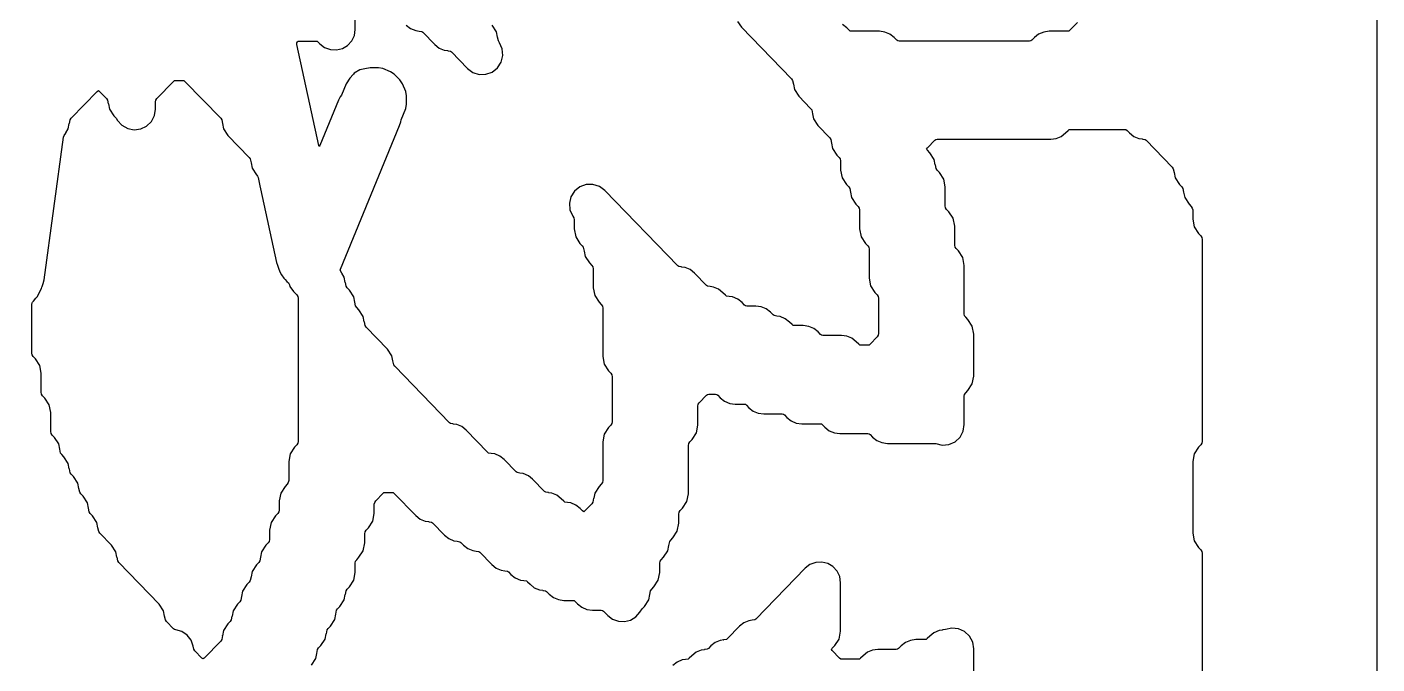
# Model space of a CAD drawing. Header units: millimetres. Extents: x 2 to 65, y 2 to 128.
# Drawn here: x 32.6 to 65.27, y 66.07 to 81.48 of the extents above; entities that cross this region are included whole.
import ezdxf

# ---------------------------------------------------------------- set-up
doc = ezdxf.new("R2010")
doc.units = ezdxf.units.MM
doc.layers.add('CUT', color=1, linetype='Continuous')

msp = doc.modelspace()

# ---------------------------------------------------------------- linework, layer by layer
at = {"layer": 'CUT'}
for points in [[(44.134, 2), (52.134, 2), (52.134, 5), (65.2679, 5), (65.2679, 125), (52.134, 125), (52.134, 128), (44.134, 128), (44.134, 125), (23.134, 125), (23.134, 128), (15.134, 128), (15.134, 125), (2, 125), (2, 5), (15.134, 5), (15.134, 2), (23.134, 2), (23.134, 5), (44.134, 5)], [(32.8105, 74.9161), (32.8197, 74.927), (32.8432, 74.9536), (32.9502, 75.1493), (32.9599, 75.1835), (32.9642, 75.1972), (32.9894, 75.2702), (33.0121, 75.3655), (33.4845, 78.8122), (33.4956, 78.8488), (33.5404, 78.9126), (33.5337, 78.9172), (33.5973, 79.0149), (33.6221, 79.1421), (33.6247, 79.1416), (33.6427, 79.2337), (33.6676, 79.2719), (34.2969, 79.9204), (34.3248, 79.9412), (34.3528, 79.9204), (34.5215, 79.7465), (34.5464, 79.7083), (34.5644, 79.6162), (34.5669, 79.6167), (34.5917, 79.4894), (34.6963, 79.3291), (34.7518, 79.2719), (34.7877, 79.2168), (34.895, 79.0988), (35.0341, 79.0206), (35.1907, 78.9902), (35.349, 79.0106), (35.4927, 79.0799), (35.6073, 79.1909), (35.6811, 79.3324), (35.7065, 79.4899), (35.7065, 79.6636), (35.7153, 79.7083), (35.7402, 79.7465), (36.1438, 80.1625), (36.1689, 80.1822), (36.2005, 80.1864), (36.364, 80.1864), (36.3956, 80.1822), (36.4206, 80.1625), (37.2849, 79.2719), (37.3098, 79.2337), (37.3278, 79.1416), (37.3303, 79.1421), (37.3551, 79.0149), (37.4597, 78.8545), (37.9757, 78.3228), (38.0006, 78.2846), (38.0186, 78.1924), (38.0212, 78.1929), (38.046, 78.0657), (38.1505, 77.9054), (38.1592, 77.8965), (38.1791, 77.8692), (38.1908, 77.8374), (38.234, 77.639), (38.234, 77.6383), (38.251, 77.566), (38.2499, 77.5657), (38.6383, 75.7782), (38.6592, 75.7134), (38.6591, 75.7134), (38.6804, 75.6453), (38.7188, 75.5551), (38.7562, 75.4867), (38.8114, 75.4057), (38.8435, 75.3674), (38.8856, 75.3229), (38.9251, 75.286), (38.949, 75.2415), (38.9609, 75.2048), (39.0486, 75.0817), (39.1271, 75.0008), (39.152, 74.9626), (39.1608, 74.9178), (39.1608, 71.4551), (39.152, 71.4103), (39.1271, 71.3721), (39.0717, 71.315), (38.9671, 71.1546), (38.9305, 70.9668), (38.9305, 70.5059), (38.9218, 70.4612), (38.8968, 70.423), (38.8414, 70.3658), (38.7368, 70.2055), (38.7002, 70.0176), (38.7002, 69.7941), (38.6915, 69.7493), (38.6666, 69.7111), (38.6111, 69.654), (38.5066, 69.4936), (38.4699, 69.3057), (38.4699, 69.0822), (38.4612, 69.0374), (38.4363, 68.9992), (38.3808, 68.9421), (38.2763, 68.7818), (38.2515, 68.6545), (38.2489, 68.655), (38.2309, 68.5629), (38.206, 68.5247), (38.1505, 68.4675), (38.046, 68.3072), (38.0212, 68.18), (38.0186, 68.1805), (38.0006, 68.0883), (37.9757, 68.0501), (37.9203, 67.9929), (37.8157, 67.8326), (37.7909, 67.7054), (37.7883, 67.7059), (37.7703, 67.6137), (37.7454, 67.5755), (37.69, 67.5184), (37.5854, 67.358), (37.5606, 67.2308), (37.558, 67.2313), (37.5401, 67.1391), (37.5151, 67.1009), (37.4597, 67.0438), (37.3551, 66.8834), (37.3303, 66.7562), (37.3278, 66.7567), (37.3098, 66.6646), (37.2849, 66.6264), (36.8859, 66.2152), (36.8579, 66.1944), (36.83, 66.2152), (36.6613, 66.3891), (36.6364, 66.4273), (36.6224, 66.4988), (36.5696, 66.6444), (36.4746, 66.7669), (36.3467, 66.8544), (36.1982, 66.8986), (36.1689, 66.9025), (36.1438, 66.9223), (35.9704, 67.1009), (35.9455, 67.1391), (35.9276, 67.2313), (35.925, 67.2308), (35.9002, 67.358), (35.7956, 67.5184), (34.819, 68.5247), (34.7941, 68.5629), (34.7761, 68.655), (34.7736, 68.6545), (34.7488, 68.7818), (34.6442, 68.9421), (34.3585, 69.2365), (34.3336, 69.2747), (34.3156, 69.3669), (34.313, 69.3664), (34.2882, 69.4936), (34.1836, 69.654), (34.1282, 69.7111), (34.1033, 69.7493), (34.0853, 69.8415), (34.0827, 69.841), (34.0579, 69.9682), (33.9534, 70.1285), (33.8979, 70.1857), (33.873, 70.2239), (33.855, 70.316), (33.8524, 70.3155), (33.8276, 70.4428), (33.7231, 70.6031), (33.6676, 70.6603), (33.6427, 70.6985), (33.6247, 70.7906), (33.6221, 70.7901), (33.5973, 70.9173), (33.4928, 71.0777), (33.4373, 71.1348), (33.4124, 71.173), (33.3944, 71.2652), (33.3919, 71.2647), (33.3671, 71.3919), (33.2625, 71.5523), (33.207, 71.6094), (33.1821, 71.6476), (33.1734, 71.6924), (33.1734, 72.1532), (33.1368, 72.3411), (33.0322, 72.5014), (32.9768, 72.5586), (32.9519, 72.5968), (32.9431, 72.6415), (32.9431, 73.1024), (32.9065, 73.2902), (32.8019, 73.4506), (32.7465, 73.5077), (32.7216, 73.5459), (32.7128, 73.5907), (32.7128, 74.7617), (32.7203, 74.8032), (32.7304, 74.8206), (32.7544, 74.845)]]:
    msp.add_lwpolyline(points, close=True, dxfattribs=at)
for points in [[(49.7917, 81.6109), (49.8861, 81.4738), (51.1019, 80.2211), (51.1268, 80.1829), (51.1447, 80.0907), (51.1473, 80.0912), (51.1721, 79.964), (51.2767, 79.8037), (51.5624, 79.5092), (51.5873, 79.471), (51.6053, 79.3789), (51.6079, 79.3794), (51.6327, 79.2521), (51.7372, 79.0918), (52.023, 78.7974), (52.0479, 78.7592), (52.0659, 78.667), (52.0685, 78.6675), (52.0933, 78.5403), (52.1978, 78.3799), (52.2533, 78.3228), (52.2782, 78.2846), (52.2869, 78.2398), (52.2869, 78.0163), (52.3235, 77.8284), (52.4281, 77.6681), (52.4836, 77.6109), (52.5085, 77.5727), (52.5264, 77.4806), (52.529, 77.4811), (52.5538, 77.3538), (52.6584, 77.1935), (52.7138, 77.1364), (52.7387, 77.0982), (52.7475, 77.0534), (52.7475, 76.5926), (52.7841, 76.4047), (52.8887, 76.2443), (52.9441, 76.1872), (52.969, 76.149), (52.9778, 76.1042), (52.9778, 75.4061), (53.0144, 75.2182), (53.1189, 75.0579), (53.1744, 75.0008), (53.1993, 74.9626), (53.208, 74.9178), (53.208, 74.0652), (53.1993, 74.0205), (53.1744, 73.9823), (53.001, 73.8036), (52.976, 73.7839), (52.9444, 73.7797), (52.7809, 73.7797), (52.7493, 73.7839), (52.7242, 73.8036), (52.6645, 73.8652), (52.56, 73.9474), (52.4375, 73.9993), (52.3057, 74.0169), (51.8597, 74.0169), (51.8281, 74.0212), (51.8031, 74.0409), (51.7434, 74.1025), (51.6389, 74.1847), (51.5164, 74.2365), (51.3845, 74.2542), (51.1689, 74.2542), (51.1373, 74.2585), (51.1122, 74.2782), (51.0525, 74.3397), (50.948, 74.422), (50.8255, 74.4738), (50.7412, 74.4852), (50.7414, 74.4871), (50.6767, 74.4958), (50.6517, 74.5155), (50.5919, 74.577), (50.4874, 74.6593), (50.365, 74.7111), (50.2331, 74.7288), (50.0175, 74.7288), (49.9859, 74.7331), (49.9608, 74.7528), (49.9011, 74.8143), (49.7966, 74.8966), (49.6741, 74.9484), (49.5898, 74.9597), (49.59, 74.9617), (49.5253, 74.9703), (49.5002, 74.9901), (49.4405, 75.0516), (49.336, 75.1339), (49.2135, 75.1857), (49.1292, 75.197), (49.1294, 75.1989), (49.0647, 75.2076), (49.0397, 75.2274), (48.7497, 75.5262), (48.6452, 75.6085), (48.5227, 75.6603), (48.4383, 75.6716), (48.4386, 75.6735), (48.3739, 75.6822), (48.3488, 75.7019), (46.5808, 77.5238), (46.4496, 77.6207), (46.2942, 77.6703), (46.1311, 77.6673), (45.9777, 77.6119), (45.8503, 77.5101), (45.7624, 77.3727), (45.7234, 77.2143), (45.7375, 77.0518), (45.8031, 76.9025), (45.8303, 76.8609), (45.839, 76.8161), (45.839, 76.5926), (45.8756, 76.4047), (45.9802, 76.2443), (46.0356, 76.1872), (46.0605, 76.149), (46.0785, 76.0568), (46.0811, 76.0573), (46.1059, 75.9301), (46.2105, 75.7698), (46.2659, 75.7126), (46.2908, 75.6744), (46.2995, 75.6297), (46.2995, 75.1688), (46.3362, 74.981), (46.4407, 74.8206), (46.4962, 74.7635), (46.5211, 74.7253), (46.5298, 74.6805), (46.5298, 73.5078), (46.5665, 73.3199), (46.671, 73.1596), (46.7265, 73.1025), (46.7514, 73.0643), (46.7601, 73.0195), (46.7601, 71.9297), (46.7514, 71.8849), (46.7265, 71.8467), (46.671, 71.7896), (46.5665, 71.6292), (46.5298, 71.4413), (46.5298, 70.5059), (46.5211, 70.4612), (46.4962, 70.423), (46.4407, 70.3658), (46.3362, 70.2055), (46.3114, 70.0783), (46.3088, 70.0788), (46.2908, 69.9866), (46.2659, 69.9484), (46.0972, 69.7745), (46.0693, 69.7537), (46.0413, 69.7745), (45.9863, 69.8313), (45.8818, 69.9135), (45.7593, 69.9654), (45.6749, 69.9767), (45.6752, 69.9786), (45.6105, 69.9873), (45.5854, 70.007), (45.5257, 70.0686), (45.4212, 70.1508), (45.2987, 70.2026), (45.2144, 70.214), (45.2146, 70.2159), (45.1499, 70.2246), (45.1249, 70.2443), (44.8349, 70.5431), (44.7304, 70.6254), (44.6079, 70.6772), (44.5235, 70.6885), (44.5238, 70.6905), (44.4591, 70.6992), (44.434, 70.7189), (44.144, 71.0177), (44.0395, 71.1), (43.917, 71.1518), (43.8327, 71.1631), (43.8329, 71.165), (43.7682, 71.1737), (43.7432, 71.1935), (43.2229, 71.7296), (43.1184, 71.8119), (42.9959, 71.8637), (42.9115, 71.875), (42.9118, 71.8769), (42.8471, 71.8856), (42.822, 71.9053), (41.4972, 73.2704), (41.4723, 73.3086), (41.4544, 73.4008), (41.4518, 73.4003), (41.427, 73.5275), (41.3224, 73.6879), (40.8064, 74.2196), (40.7815, 74.2578), (40.7635, 74.3499), (40.7609, 74.3494), (40.7361, 74.4767), (40.6316, 74.637), (40.5761, 74.6942), (40.5512, 74.7324), (40.5332, 74.8245), (40.5306, 74.824), (40.5058, 74.9512), (40.4013, 75.1116), (40.3458, 75.1687), (40.3209, 75.2069), (40.3029, 75.2991), (40.3004, 75.2986), (40.2755, 75.4258), (40.214, 75.5201), (40.2207, 75.5247), (40.1744, 75.5923), (40.1747, 75.5964), (40.1818, 75.6233), (41.6128, 79.0932), (41.6411, 79.1871), (41.6504, 79.2342), (41.7063, 79.3695), (41.7062, 79.3696), (41.7615, 79.5033), (41.7836, 79.6143), (41.7836, 79.8094), (41.7615, 79.9205), (41.6869, 80.1007), (41.624, 80.1949), (41.486, 80.3328), (41.3919, 80.3957), (41.2116, 80.4704), (41.1006, 80.4925), (40.9055, 80.4925), (40.7728, 80.4661), (40.773, 80.4648), (40.6548, 80.4393), (40.5155, 80.3561), (40.4985, 80.3363), (40.4979, 80.3371), (40.4914, 80.3312), (40.411, 80.2381), (40.3192, 80.1007), (40.2635, 79.9663), (40.2634, 79.9663), (40.2079, 79.8321), (40.1797, 79.7897), (40.1336, 79.7032), (39.6832, 78.611), (39.6693, 78.5883), (39.6596, 78.6131), (39.1293, 81.054), (39.1274, 81.0922), (39.1448, 81.1174), (39.1626, 81.1314), (39.1942, 81.1356), (39.5879, 81.1356), (39.6195, 81.1314), (39.6446, 81.1116), (39.6837, 81.0714), (39.801, 80.9818), (39.9394, 80.9303), (40.0868, 80.9216), (40.2303, 80.9562), (40.3575, 81.0313), (40.4572, 81.1403), (40.5207, 81.2736), (40.5425, 81.4196), (40.5425, 81.7992)], [(41.7769, 81.5247), (41.8814, 81.4424), (42.0039, 81.3906), (42.0882, 81.3793), (42.0879, 81.3773), (42.1527, 81.3686), (42.1777, 81.3489), (42.4677, 81.0501), (42.5722, 80.9678), (42.6947, 80.916), (42.7791, 80.9047), (42.7788, 80.9027), (42.8435, 80.8941), (42.8686, 80.8743), (43.2549, 80.4762), (43.3861, 80.3793), (43.5415, 80.3297), (43.7046, 80.3327), (43.858, 80.3881), (43.9854, 80.4899), (44.0733, 80.6273), (44.1122, 80.7857), (44.0982, 80.9482), (44.0326, 81.0975), (44.0054, 81.1391), (43.9875, 81.2313), (43.9849, 81.2308), (43.9601, 81.358), (43.8555, 81.5184)], [(58.0171, 81.5825), (57.837, 81.3968), (57.8119, 81.3771), (57.7803, 81.3729), (57.3344, 81.3729), (57.2025, 81.3552), (57.08, 81.3034), (56.9756, 81.2211), (56.9158, 81.1596), (56.8908, 81.1398), (56.8592, 81.1356), (53.702, 81.1356), (53.6704, 81.1398), (53.6453, 81.1596), (53.5856, 81.2211), (53.4811, 81.3034), (53.3586, 81.3552), (53.2268, 81.3729), (52.5506, 81.3729), (52.519, 81.3771), (52.4939, 81.3968), (52.4342, 81.4584), (52.3297, 81.5407)], [(39.4801, 66.041), (39.5847, 66.2013), (39.6095, 66.3285), (39.6121, 66.328), (39.6301, 66.4202), (39.655, 66.4584), (39.7104, 66.5155), (39.815, 66.6759), (39.8398, 66.8031), (39.8424, 66.8026), (39.8603, 66.8948), (39.8853, 66.933), (39.9407, 66.9901), (40.0453, 67.1504), (40.0701, 67.2777), (40.0727, 67.2772), (40.0906, 67.3693), (40.1155, 67.4075), (40.171, 67.4647), (40.2755, 67.625), (40.3004, 67.7523), (40.3029, 67.7517), (40.3209, 67.8439), (40.3458, 67.8821), (40.4013, 67.9393), (40.5058, 68.0996), (40.5425, 68.2875), (40.5425, 68.511), (40.5512, 68.5558), (40.5761, 68.594), (40.6316, 68.6511), (40.7361, 68.8115), (40.7728, 68.9993), (40.7728, 69.2229), (40.7815, 69.2676), (40.8064, 69.3058), (40.8618, 69.363), (40.9664, 69.5233), (41.003, 69.7112), (41.003, 69.9348), (41.0118, 69.9795), (41.0367, 70.0177), (41.2101, 70.1964), (41.2351, 70.2161), (41.2667, 70.2203), (41.4302, 70.2203), (41.4618, 70.2161), (41.4869, 70.1964), (42.0071, 69.6603), (42.1116, 69.578), (42.2341, 69.5262), (42.3185, 69.5148), (42.3182, 69.5129), (42.3829, 69.5042), (42.408, 69.4845), (42.698, 69.1857), (42.8025, 69.1034), (42.925, 69.0516), (43.0093, 69.0403), (43.0091, 69.0383), (43.0738, 69.0297), (43.0988, 69.0099), (43.1586, 68.9484), (43.2631, 68.8661), (43.3856, 68.8143), (43.4699, 68.803), (43.4696, 68.8011), (43.5344, 68.7924), (43.5594, 68.7726), (43.8494, 68.4738), (43.9539, 68.3915), (44.0764, 68.3397), (44.1608, 68.3284), (44.1605, 68.3265), (44.2252, 68.3178), (44.2503, 68.2981), (44.31, 68.2365), (44.4145, 68.1543), (44.537, 68.1024), (44.6213, 68.0911), (44.6211, 68.0892), (44.6858, 68.0805), (44.7108, 68.0608), (44.7705, 67.9992), (44.875, 67.917), (44.9975, 67.8651), (45.0819, 67.8538), (45.0816, 67.8519), (45.1463, 67.8432), (45.1714, 67.8235), (45.2311, 67.762), (45.3356, 67.6797), (45.4581, 67.6279), (45.5899, 67.6102), (45.8056, 67.6102), (45.8372, 67.6059), (45.8622, 67.5862), (45.922, 67.5247), (46.0265, 67.4424), (46.149, 67.3906), (46.2808, 67.3729), (46.4964, 67.3729), (46.528, 67.3686), (46.5531, 67.3489), (46.6516, 67.2475), (46.77, 67.1572), (46.9098, 67.1059), (47.0584, 67.098), (47.2029, 67.1342), (47.3302, 67.2114), (47.4292, 67.3226), (47.4846, 67.4075), (47.5401, 67.4647), (47.6446, 67.625), (47.6694, 67.7523), (47.672, 67.7517), (47.69, 67.8439), (47.7149, 67.8821), (47.7703, 67.9393), (47.8749, 68.0996), (47.9115, 68.2875), (47.9115, 68.511), (47.9203, 68.5558), (47.9452, 68.594), (48.0006, 68.6511), (48.1052, 68.8115), (48.13, 68.9387), (48.1326, 68.9382), (48.1505, 69.0304), (48.1754, 69.0686), (48.2309, 69.1257), (48.3355, 69.286), (48.3721, 69.4739), (48.3721, 69.6975), (48.3808, 69.7422), (48.4057, 69.7804), (48.4612, 69.8376), (48.5657, 69.9979), (48.6024, 70.1858), (48.6024, 71.3585), (48.6111, 71.4032), (48.636, 71.4414), (48.6915, 71.4986), (48.796, 71.6589), (48.8327, 71.8468), (48.8327, 72.3076), (48.8414, 72.3524), (48.8663, 72.3906), (49.0397, 72.5693), (49.0647, 72.589), (49.0963, 72.5932), (49.2598, 72.5932), (49.2914, 72.589), (49.3165, 72.5693), (49.3762, 72.5077), (49.4807, 72.4254), (49.6032, 72.3736), (49.735, 72.3559), (49.9507, 72.3559), (49.9823, 72.3517), (50.0073, 72.332), (50.0671, 72.2704), (50.1716, 72.1881), (50.294, 72.1363), (50.4259, 72.1186), (50.8718, 72.1186), (50.9034, 72.1144), (50.9285, 72.0947), (50.9882, 72.0331), (51.0927, 71.9509), (51.2152, 71.899), (51.347, 71.8814), (51.7929, 71.8814), (51.8245, 71.8771), (51.8496, 71.8574), (51.9093, 71.7959), (52.0138, 71.7136), (52.1363, 71.6618), (52.2681, 71.6441), (52.9444, 71.6441), (52.976, 71.6398), (53.001, 71.6201), (53.0607, 71.5586), (53.1652, 71.4763), (53.2877, 71.4245), (53.4195, 71.4068), (54.5563, 71.4068), (54.5933, 71.4018), (54.7448, 71.3654), (54.9076, 71.3805), (55.0568, 71.4473), (55.1765, 71.5587), (55.2539, 71.7028), (55.2806, 71.8641), (55.2806, 72.5449), (55.2893, 72.5897), (55.3142, 72.6279), (55.3697, 72.685), (55.4742, 72.8454), (55.5109, 73.0332), (55.5109, 74.0515), (55.4742, 74.2394), (55.3697, 74.3997), (55.3142, 74.4569), (55.2893, 74.4951), (55.2806, 74.5398), (55.2806, 75.7125), (55.2439, 75.9004), (55.1394, 76.0607), (55.0839, 76.1179), (55.059, 76.1561), (55.0503, 76.2008), (55.0503, 76.6617), (55.0137, 76.8496), (54.9091, 77.0099), (54.8537, 77.067), (54.8288, 77.1052), (54.82, 77.15), (54.82, 77.6108), (54.7834, 77.7987), (54.6788, 77.959), (54.6234, 78.0162), (54.5985, 78.0544), (54.5805, 78.1466), (54.5779, 78.1461), (54.5531, 78.2733), (54.4485, 78.4336), (54.3863, 78.4977), (54.3667, 78.5254), (54.3863, 78.5531), (54.5665, 78.7387), (54.5915, 78.7585), (54.6231, 78.7627), (57.3719, 78.7627), (57.5037, 78.7804), (57.6262, 78.8322), (57.7307, 78.9145), (57.7904, 78.976), (57.8155, 78.9958), (57.8471, 79), (59.162, 79), (59.1936, 78.9958), (59.2187, 78.976), (59.2784, 78.9145), (59.3829, 78.8322), (59.5054, 78.7804), (59.5897, 78.7691), (59.5895, 78.7672), (59.6542, 78.7585), (59.6792, 78.7387), (60.3132, 78.0855), (60.3381, 78.0473), (60.3561, 77.9551), (60.3586, 77.9556), (60.3835, 77.8284), (60.488, 77.6681), (60.5435, 77.6109), (60.5684, 77.5727), (60.5863, 77.4806), (60.5889, 77.4811), (60.6137, 77.3538), (60.7183, 77.1935), (60.7737, 77.1364), (60.7987, 77.0982), (60.8074, 77.0534), (60.8074, 76.8299), (60.844, 76.642), (60.9486, 76.4816), (61.004, 76.4245), (61.0289, 76.3863), (61.0377, 76.3415), (61.0377, 71.4551), (61.0289, 71.4103), (61.004, 71.3721), (60.9486, 71.315), (60.844, 71.1546), (60.8074, 70.9668), (60.8074, 69.2366), (60.844, 69.0488), (60.9486, 68.8884), (61.004, 68.8313), (61.0289, 68.7931), (61.0377, 68.7483), (61.0377, 61.0144)], [(55.5109, 64.5737), (55.5109, 66.441), (55.4841, 66.6023), (55.4068, 66.7463), (55.2871, 66.8577), (55.1379, 66.9246), (54.9751, 66.9397), (54.8236, 66.9033), (54.7535, 66.8939), (54.7538, 66.8919), (54.6694, 66.8806), (54.5469, 66.8288), (54.4424, 66.7465), (54.3827, 66.685), (54.3577, 66.6653), (54.3261, 66.661), (54.1104, 66.661), (53.9786, 66.6433), (53.8561, 66.5915), (53.7516, 66.5092), (53.6919, 66.4477), (53.6668, 66.428), (53.6352, 66.4237), (53.1893, 66.4237), (53.0574, 66.406), (52.935, 66.3542), (52.8305, 66.2719), (52.7707, 66.2104), (52.7457, 66.1907), (52.7141, 66.1864), (52.3203, 66.1864), (52.2887, 66.1907), (52.2636, 66.2104), (52.0835, 66.396), (52.0639, 66.4237), (52.0835, 66.4514), (52.1457, 66.5155), (52.2503, 66.6759), (52.2869, 66.8637), (52.2869, 68.038), (52.2651, 68.1841), (52.2016, 68.3174), (52.1019, 68.4263), (51.9748, 68.5014), (51.8313, 68.5361), (51.6839, 68.5273), (51.5454, 68.4759), (51.4281, 68.3863), (50.2376, 67.1596), (50.2126, 67.1398), (50.1479, 67.1312), (50.1481, 67.1292), (50.0638, 67.1179), (49.9413, 67.0661), (49.8368, 66.9838), (49.5468, 66.685), (49.5217, 66.6653), (49.457, 66.6566), (49.4573, 66.6546), (49.3729, 66.6433), (49.2504, 66.5915), (49.1459, 66.5092), (49.0862, 66.4477), (49.0611, 66.428), (48.9964, 66.4193), (48.9967, 66.4174), (48.9123, 66.406), (48.7899, 66.3542), (48.6854, 66.2719), (48.6256, 66.2104), (48.6006, 66.1907), (48.5359, 66.182), (48.5361, 66.1801), (48.4518, 66.1688), (48.3293, 66.1169), (48.2248, 66.0347)]]:
    msp.add_lwpolyline(points, dxfattribs=at)

doc.saveas('drawing.dxf')
